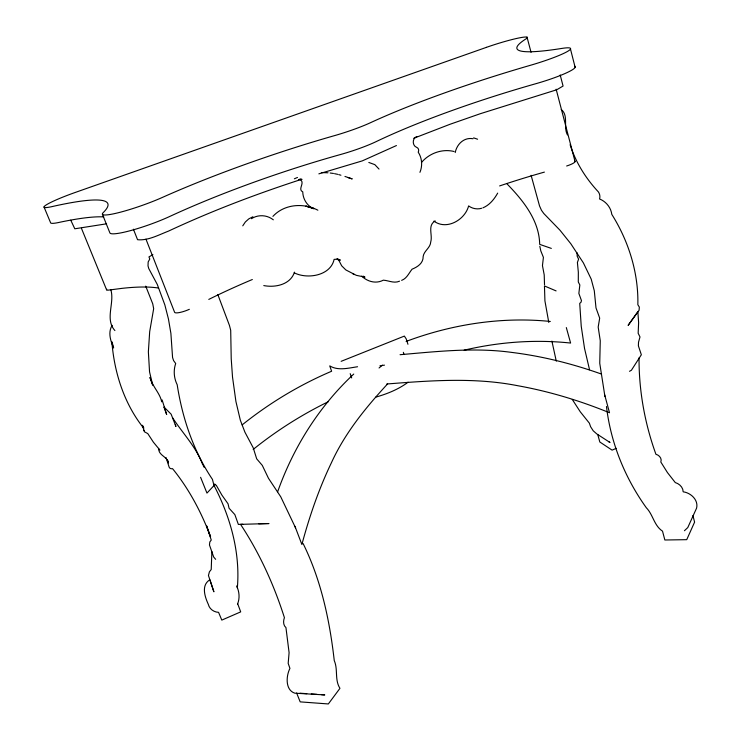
<?xml version="1.0" encoding="UTF-8"?>
<svg xmlns="http://www.w3.org/2000/svg" width="741" height="741" viewBox="0 0 741 741"><rect width="100%" height="100%" fill="white"/><g stroke="black" fill="none" stroke-linecap="round" stroke-linejoin="round"><path stroke-width="1.11" d="M544.524 284.72L544.209 274.883L542.458 265.593L543.412 257.377L540.81 250.912L539.828 246.281M237.342 587.946C240.436 551.971 230.173 516.227 213.556 484.586M237.528 604.119C239.945 598.283 239.38 591.568 236.592 585.964M277.662 491.746C293.445 447.203 319.093 406.364 353.744 374.057M419.934 172.329C422.676 165.854 422.101 158.028 418.193 152.146C419.184 150.553 418.6 148.061 416.748 147.413C412.015 145.773 412.126 137.956 416.933 136.492M294.483 272.142C290.463 284.664 275.291 287.832 263.777 285.581M112.187 325.336C107.695 332.311 110.613 341.055 113.632 347.992L112.095 342.083M497.683 193.114C494.228 199.236 489.569 205.109 482.891 207.851M242.761 225.838L245.336 221.985L248.781 218.891L252.876 216.761M637.214 312.609L628.118 325.373L639.094 310.247L639.326 307.07L637.853 304.727C638.566 272.855 628.683 241.251 611.797 214.371C610.927 207.508 605.981 201.469 599.571 198.977C600.284 196.606 599.784 193.957 598.404 191.928C585.779 178.414 575.729 162.381 570.098 144.699M387.636 383.857C365.665 407.689 344.889 433.124 331.375 462.838C318.825 488.986 309.414 516.523 301.883 544.496L294.964 526.305M421.481 162.492C429.243 153.22 442.284 148.515 454.113 151.507M215.196 484.29L206.961 493.089L200.589 477.306M272.91 216.381C284.294 204.025 303.449 202.626 317.87 210.194M379.059 367.99L382.458 365.137M408.096 382.208C398.547 389.321 387.247 393.897 375.826 397.102M209.898 579.74C200.913 585.168 204.868 596.811 208.314 604.341C209.37 609 213.899 612.186 218.567 612.344L221.8 620.106L240.695 611.881L237.648 603.619M253.181 449.435C276.337 430.771 301.624 414.765 328.346 401.687M242.168 424.889C269.372 403.076 299.521 384.903 331.616 371.241L329.726 365.878C338.072 371.019 348.529 368.036 357.56 366.749M684.434 530.741L687.778 527.564L696.586 508.141C698.643 499.98 690.751 492.784 683.165 491.811C683.156 487.356 679.367 483.743 675.283 482.576L667.446 472.573L660.824 462.014C662.232 458.614 659.184 455.039 655.933 454.298C644.781 423.454 638.862 390.674 639.048 357.857M435.189 220.911C427.196 225.514 432.846 234.962 430.743 241.881C430.456 247.92 423.908 250.829 423.167 256.469C423.343 263.277 417.498 266.964 412.061 269.196C408.875 273.142 406.846 278.449 401.641 280.367M152.896 254.635L148.95 256.914L149.784 259.035L148.163 261.944L148.015 265.899L148.765 268.548L157.314 284.516L164.845 304.894L168.448 319.01L170.893 333.367L172.57 357.505L173.561 360.561L175.7 363.525C173.274 370.389 173.94 378.216 177.182 384.709C182.369 418.183 193.447 451.158 212.445 479.39L213.519 483.641L216.298 485.336L221.892 495.09L228.052 503.815L229.052 508.206L234.851 514.606L238.361 524.424L268.992 523.544L258.748 523.822M616.206 448.342L612.094 450.139L599.821 441.997L597.755 434.504M396.435 145.551L362.238 160.899L318.862 173.857M294.362 178.785L297.474 177.47M413.774 138.271L449.926 124.312L480.288 113.716L556.787 89.754L563.067 86.049L560.196 74.971M341.138 361.33L404.364 336.09L406.179 338.841L407.948 344.278M406.105 341.434C451.89 324.28 501.546 316.527 550.313 321.455M300.642 179.618C255.645 194.253 211.324 211.092 168.439 231.136C158.676 234.878 148.191 240.76 137.567 239.723L133.408 229.201M629.498 371.306L631.397 370.259L641.345 354.763L638.381 345.825L638.52 342.222L639.992 336.951L638.158 333.246L638.622 322.576L637.862 311.692M298.41 179.683L302.041 179.387L299.957 178.905M399.529 281.182C394.064 283.673 388.71 280.506 383.329 280.172C376.002 284.016 367.638 281.784 361.664 276.124M481.696 208.258C477.287 209.62 472.304 208.684 468.627 205.915C464.987 219.938 446.564 230.544 433.93 221.105M464.181 350.178C498.943 341.981 535.067 339.258 570.607 343.055L566.319 327.578M379.957 365.813L384.477 365.146M106.584 223.81L74.804 228.793L70.756 220.188M400.057 354.707C437.097 351.493 474.499 347.288 511.596 352.392C542.282 356.171 572.423 363.729 601.535 374.094M386.802 383.995C430.271 380.578 474.407 377.206 517.551 385.681C549.09 391.313 579.888 400.659 609.519 412.765L604.665 394.833M242.807 524.267L240.529 524.332C259.572 553.129 273.966 584.834 284.424 617.698C283.164 620.856 283.099 625.265 285.943 627.59L289.092 652.691L288.184 663.38L289.935 668.41C286.054 675.912 285.109 690.047 294.844 693.187L324.799 694.91L321.418 694.678M321.372 172.57L327.994 172.792M300.003 693.206L306.765 693.669M311.276 693.984L316.907 694.373M330.19 173.014L333.459 173.459M334.534 173.681L337.757 174.348M338.813 174.635L340.925 175.219M368.823 162.464L374.826 164.632L379.003 169.068M344.954 176.441L352.225 178.914L348.15 177.618M473.638 137.882L477.593 139.215M294.26 272.827C307.441 279.533 330.625 275.726 334.117 259.387L336.849 259.22L340.351 260.137L337.479 258.794M551.332 248.402L539.689 244.363C539.253 220.346 523.09 200.403 507.14 184.018M337.062 258.757L338.952 260.545L341.684 265.815L345.843 269.937L356.328 275.337L364.98 277.134L363.099 276.115M556.093 290.907L544.459 285.952L544.922 300.865L548.785 322.446M352.623 273.651L354.43 274.587M313.443 208.73C307.033 205.739 302.837 198.884 302.763 191.854C297.178 189.279 305.7 182.629 300.012 179.461M608.972 441.868L610 442.488L596.746 433.893L593.198 430.771L590.596 426.696L589.382 423.176L580.305 411.839L572.265 399.436M561.215 109.492C568.829 115.355 563.095 127.044 567.439 134.908M215.65 559.325L213.695 557.028L209.462 544.968L209.823 541.967L211.259 540.041L206.591 525.869L210.564 536.79C201.487 512.383 188.798 488.615 172.514 468.618C171.217 469.034 169.587 468.442 169.124 467.089L166.049 457.577M114.901 330.569C104.611 319.223 114.892 302.837 110.807 289.648M159.945 450.13L153.406 442.201L147.774 433.587L144.486 431.818L142.337 425.26M164.104 407.152L171.134 414.191L175.923 426.464L175.293 424.584M203.117 465.422L204.108 467.256M202.626 464.505C196.013 446.721 182.731 433.374 172.662 417.868M295.566 527.879L280.737 496.776L268.464 478.26L262.286 465.376L256.682 458.827L253.218 447.805L244.919 432.17L240.353 420.286L235.916 401.465L232.526 377.123L231.22 358.755L230.701 330.31L229.441 325.419L217.835 294.594M303.106 543.551C321.131 580.064 329.708 620.439 334.256 660.583C338.192 669.568 334.478 679.868 339.952 688.333L328.337 703.95L300.188 701.875L296.622 692.974M150.914 379.948C153.646 387.747 160.01 393.61 161.723 401.826M44.034 207.017L50.555 222.652A33.725 3.853 -19.7 0 0 60.299 222.143A252.774 31.372 -21.1 0 1 103.749 216.918M81.427 228.284L106.584 289.787M102.415 214.26L109.89 232.896A39.894 5.53 -19.6 0 0 131.453 230.358A39.894 5.53 -19.6 0 0 169.763 216.446A212.88 35.42 -18.7 0 1 340.554 154.508A38.041 5.215 -18.1 0 0 376.372 141.512A206.554 32.215 -16.9 0 1 535.484 83.807A37.393 4.798 -16.9 0 0 574.581 66.199M145.727 286.137L152.739 303.829L153.665 308.691L149.691 331.616L148.367 351.836L149.552 371.871L152.692 385.153L149.96 377.456L150.59 379.114M145.958 239.13L174.626 312.332A11.402 2.464 -20.3 0 0 189.344 309.312M162.122 399.927L166.66 414.525L163.993 407.226M350.197 373.668L351.679 377.938M210.259 580.842L213.89 591.809L208.453 575.507L209.397 571.867L211.213 569.523L211.889 551.526M403.345 352.308L404.04 354.43M167.42 459.837L168.439 462.977C167.364 456.373 158.444 455.641 158.648 448.407M143.161 426.112L143.782 428.289C124.256 403.919 114.355 372.964 111.91 342.12M143.735 430.141L143.902 430.734M531.112 175.33L539.541 205.961L541.476 210.296L543.811 213.538L559.955 230.182L570.802 243.724L583.389 262.898L591.207 279.125L594.301 290.768L596.005 307.941L599.682 318.139L598.182 327.087L600.266 340.767L599.747 363.266L604.915 396.398M556.278 361.117L551.897 341.092M527.027 37.161L531.065 52.342M589.54 369.74L584.529 348.409L581.231 326.225L579.721 303.375L580.963 302.319L581.472 300.633L578.86 293.427L579.842 284.97L578.295 281.978L578.332 272.179L577.406 262.471L578.591 259.155L577.174 256.182L577.054 252.792M556.139 89.189L575.072 161.64M570.487 49.063L575.136 67.338M692.928 515.532L694.595 522.127L686.731 539.67L664.853 539.994L662.51 531.149C654.007 525.582 653.099 514.625 646.319 507.752C624.969 477.954 610.732 442.988 606.471 406.503M251.44 218.697A18.553 18.136 15.6 0 1 273.327 219.818M455.196 152.563A18.006 15.366 -87.1 0 1 472.99 138.743M106.769 289.24A9.679 1.732 -20.4 0 0 108.056 290.166L121.996 288.36A275.504 53.611 -22.6 0 1 158.12 287.99M208.777 299.41A238.704 61.79 -18.9 0 1 252.329 279.514M499.629 185.926A231.914 56.288 -16 0 1 544.403 172.107M574.914 161.103A10.717 2.14 -16.1 0 1 566.652 166.003M486.429 47.35L75.23 192.456A33.882 3.418 -19.5 0 0 46.238 204.905A33.882 3.418 -19.5 0 0 53.704 206.22A254.283 27.908 -20.8 0 1 103.203 212.63A40.107 4.918 -19.4 0 0 119.579 212.408A40.107 4.918 -19.4 0 0 162.474 197.384A214.242 31.585 -18.7 0 1 334.395 135.668A38.245 4.641 -18.2 0 0 370.435 122.728A207.841 28.714 -17 0 1 530.537 65.254A37.587 4.261 -17.1 0 0 566.383 52.055A37.587 4.261 -17.1 0 0 561.956 48.406A216.187 20.961 -16.4 0 1 525.295 39.319A31.215 2.983 -17.4 0 0 518.561 38.041A31.215 2.983 -17.4 0 0 486.429 47.35M314.101 208.61L305.977 206.183L314.101 208.61"/></g></svg>
